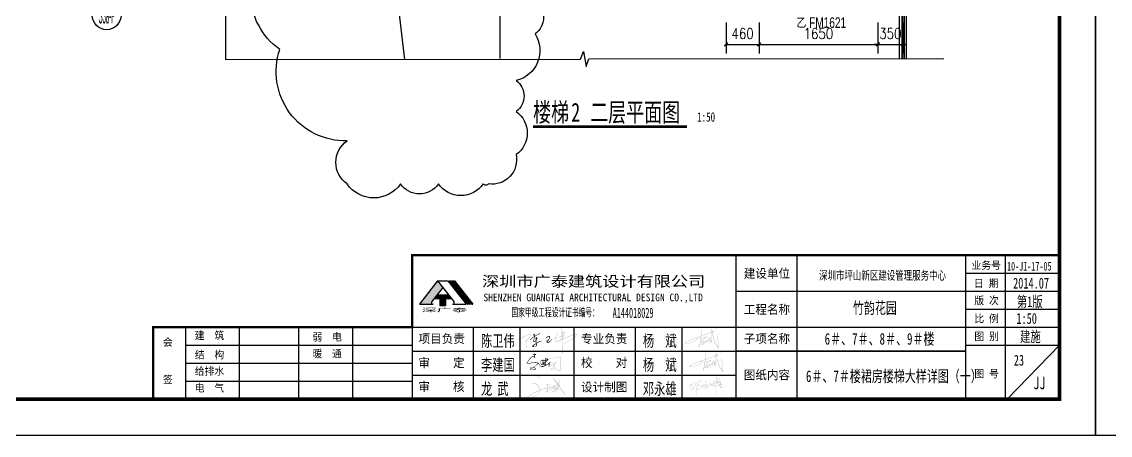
# Model space of a CAD drawing. Extents: x 718358 to 1668613, y -348838 to -159582.
# Drawn here: x 903400 to 918532, y -319314 to -313573 of the extents above; entities that cross this region are included whole.
import ezdxf
from ezdxf.enums import TextEntityAlignment as Align

# ---------------------------------------------------------------- set-up
doc = ezdxf.new("R2010")
doc.units = 0
doc.header["$LTSCALE"] = 1000
doc.linetypes.add('DOTE', pattern=[2.42, 2, -0.2, 0.02, -0.2])
for name, color, linetype in [('变更', 6, 'Continuous'), ('图层1', 1, 'Continuous'), ('建-图例填充', 251, 'Continuous'), ('建-图框', 4, 'Continuous'), ('建-尺寸', 73, 'Continuous'), ('建-符号', 3, 'Continuous'), ('建-符号说明', 7, 'Continuous'), ('建-轴标', 3, 'Continuous'), ('建-轴网', 14, 'DOTE'), ('建-门窗', 4, 'Continuous'), ('建-门窗-编号', 7, 'Continuous')]:
    doc.layers.add(name, color=color, linetype=linetype)
doc.layers.add('建-修订云线', color=202, linetype='Continuous', plot=False)
doc.styles.add('-宋体', font='', dxfattribs={"width": 0.8})
doc.styles.add('_TCH_AXIS', font='gt宽度调整.shx', dxfattribs={"bigfont": 'gt国标汉字.shx'})
doc.styles.add('_TCH_WINDOW', font='gt单线西文.shx', dxfattribs={"height": 3.5, "bigfont": 'gt单线中文.shx'})
doc.styles.add('DIM_FONT', font='SIMPLEX.shx', dxfattribs={"width": 0.8, "bigfont": 'GBCBIG.shx'})
doc.styles.add('HT', font='simhei.ttf', dxfattribs={"width": 1.2})
doc.styles.add('单线字', font='', dxfattribs={"width": 0.7})
doc.styles.add('图框', font='')
doc.styles.add('黑体字', font='simhei.ttf', dxfattribs={"width": 0.7})
doc.styles.get('-宋体').set_extended_font_data('NSimSun')
doc.styles.get('单线字').set_extended_font_data('SimSun')
doc.styles.get('图框').set_extended_font_data('SimSun')
doc.dimstyles.new('DIMN50', dxfattribs={"dimscale": 0.5, "dimtxt": 300, "dimasz": 100, "dimexe": 250, "dimexo": 300, "dimgap": 150, "dimtad": 1, "dimdec": 0, "dimzin": 0, "dimdsep": 46, "dimtxsty": 'DIM_FONT', "dimblk": 'ARCHTICK', "dimcen": 0.09, "dimdle": 1, "dimclrt": 7, "dimazin": 2, "dimtfac": 1, "dimtdec": 0, "dimtix": 1, "dimtmove": 2, "dimatfit": 3, "dimldrblk": 'ARCHTICK', "dimfxl": 1, "dimtolj": 1, "dimtzin": 0, "dimarcsym": 0})

# ---------------------------------------------------------------- blocks, each defined once
blk = doc.blocks.new('_ArchTick')
at = {"color": 0, "linetype": 'ByBlock', "const_width": 0.4}
blk.add_lwpolyline([(-0.5, -0.5), (0.5, 0.5)], dxfattribs=at)
blk = doc.blocks.new('*D3535')
at = {"layer": 'Defpoints', "color": 0, "transparency": 16777216}
for p in [(913191, -313434), (913651, -313434), (913651, -313887)]:
    blk.add_point(p, dxfattribs=at)
at = {"layer": '建-尺寸', "color": 0, "lineweight": -2, "transparency": 16777216}
for p, q in [((913191, -313584), (913191, -314012)), ((913651, -313584), (913651, -314012)), ((913191, -313887), (913652, -313887))]:
    blk.add_line(p, q, dxfattribs=at)
at = {"layer": '建-尺寸', "color": 0, "lineweight": -2, "transparency": 16777216, "xscale": 50, "yscale": 50, "zscale": 50, "rotation": 180}
blk.add_blockref('_ArchTick', (913191, -313887), dxfattribs=at)
at = {"layer": '建-尺寸', "color": 0, "lineweight": -2, "transparency": 16777216, "xscale": 50, "yscale": 50, "zscale": 50}
blk.add_blockref('_ArchTick', (913651, -313887), dxfattribs=at)
at = {"layer": '建-尺寸', "color": 7, "transparency": 16777216, "insert": (913421, -313737), "char_height": 150, "attachment_point": 5, "style": 'DIM_FONT'}
blk.add_mtext('\\A1;460', dxfattribs=at)
blk = doc.blocks.new('*D3536')
at = {"layer": 'Defpoints', "color": 0, "transparency": 16777216}
for p in [(913651, -313434), (915301, -313434), (915301, -313887)]:
    blk.add_point(p, dxfattribs=at)
at = {"layer": '建-尺寸', "color": 0, "lineweight": -2, "transparency": 16777216}
for p, q in [((913651, -313584), (913651, -314012)), ((915301, -313584), (915301, -314012)), ((913651, -313887), (915302, -313887))]:
    blk.add_line(p, q, dxfattribs=at)
at = {"layer": '建-尺寸', "color": 0, "lineweight": -2, "transparency": 16777216, "xscale": 50, "yscale": 50, "zscale": 50, "rotation": 180}
blk.add_blockref('_ArchTick', (913651, -313887), dxfattribs=at)
at = {"layer": '建-尺寸', "color": 0, "lineweight": -2, "transparency": 16777216, "xscale": 50, "yscale": 50, "zscale": 50}
blk.add_blockref('_ArchTick', (915301, -313887), dxfattribs=at)
at = {"layer": '建-尺寸', "color": 7, "transparency": 16777216, "insert": (914476, -313737), "char_height": 150, "attachment_point": 5, "style": 'DIM_FONT'}
blk.add_mtext('\\A1;1650', dxfattribs=at)
blk = doc.blocks.new('*D3537')
at = {"layer": 'Defpoints', "color": 0, "transparency": 16777216}
for p in [(915301, -313434), (915651, -313434), (915651, -313887)]:
    blk.add_point(p, dxfattribs=at)
at = {"layer": '建-尺寸', "color": 0, "lineweight": -2, "transparency": 16777216}
for p, q in [((915301, -313584), (915301, -314012)), ((915651, -313584), (915651, -314012)), ((915301, -313887), (915251, -313887)), ((915301, -313887), (915651, -313887)), ((915651, -313887), (915701, -313887))]:
    blk.add_line(p, q, dxfattribs=at)
at = {"layer": '建-尺寸', "color": 0, "lineweight": -2, "transparency": 16777216, "xscale": 50, "yscale": 50, "zscale": 50}
blk.add_blockref('_ArchTick', (915301, -313887), dxfattribs=at)
at = {"layer": '建-尺寸', "color": 0, "lineweight": -2, "transparency": 16777216, "xscale": 50, "yscale": 50, "zscale": 50, "rotation": 180}
blk.add_blockref('_ArchTick', (915651, -313887), dxfattribs=at)
at = {"layer": '建-尺寸', "color": 7, "transparency": 16777216, "insert": (915476, -313737), "char_height": 150, "attachment_point": 5, "style": 'DIM_FONT'}
blk.add_mtext('\\A1;350', dxfattribs=at)
blk = doc.blocks.new('FDGGDGDG')
h = blk.add_hatch(color=256)
h.paths.add_polyline_path([(790568, -365413), (790587, -365409), (790600, -365399), (790598, -365390), (790592, -365386), (790585, -365386), (790579, -365382), (790572, -365379), (790567, -365379), (790557, -365383), (790549, -365387), (790544, -365388), (790537, -365362), (790533, -365338), (790532, -365330), (790526, -365326), (790518, -365330), (790519, -365362), (790520, -365384), (790517, -365396), (790517, -365399), (790499, -365399), (790487, -365401), (790473, -365402), (790460, -365404), (790447, -365404), (790439, -365406), (790462, -365408), (790473, -365407), (790484, -365407), (790495, -365406), (790513, -365405), (790520, -365405), (790518, -365417), (790508, -365423), (790473, -365435), (790405, -365458), (790322, -365487), (790279, -365500), (790241, -365515), (790241, -365515), (790239, -365515), (790241, -365515), (790241, -365494), (790244, -365445), (790250, -365391), (790251, -365368), (790254, -365362), (790272, -365368), (790287, -365373), (790275, -365366), (790265, -365358), (790260, -365352), (790247, -365349), (790236, -365349), (790232, -365357), (790237, -365371), (790230, -365437), (790224, -365502), (790223, -365520), (790078, -365567), (789974, -365604), (789909, -365630), (789857, -365656), (789805, -365686), (789775, -365707), (789777, -365714), (789790, -365724), (789805, -365727), (789828, -365730), (789868, -365728), (789917, -365722), (789986, -365699), (790042, -365672), (790078, -365651), (790103, -365636), (790136, -365611), (790151, -365599), (790155, -365590), (790156, -365581), (790153, -365577), (790149, -365574), (790135, -365576), (790129, -365577), (790109, -365582), (790104, -365582), (790094, -365584), (790088, -365584), (790083, -365585), (790076, -365586), (790073, -365587), (790080, -365590), (790089, -365591), (790090, -365590), (790097, -365591), (790106, -365591), (790118, -365591), (790122, -365589), (790130, -365589), (790137, -365589), (790131, -365595), (790127, -365599), (790123, -365602), (790110, -365616), (790094, -365626), (790083, -365633), (790068, -365645), (790045, -365656), (790031, -365663), (789997, -365680), (789971, -365693), (789950, -365700), (789930, -365706), (789910, -365711), (789890, -365716), (789872, -365719), (789847, -365720), (789839, -365717), (789827, -365718), (789816, -365718), (789809, -365714), (789809, -365707), (789811, -365698), (789820, -365694), (789830, -365689), (789837, -365684), (789866, -365664), (789888, -365656), (789909, -365645), (789945, -365631), (789991, -365612), (790024, -365599), (790063, -365588), (790100, -365575), (790128, -365566), (790185, -365547), (790220, -365535), (790224, -365532), (790220, -365558), (790218, -365583), (790207, -365583), (790199, -365582), (790193, -365584), (790193, -365593), (790201, -365597), (790207, -365605), (790204, -365649), (790199, -365696), (790192, -365719), (790183, -365758), (790166, -365808), (790163, -365836), (790168, -365841), (790178, -365837), (790189, -365816), (790199, -365787), (790204, -365771), (790209, -365741), (790213, -365710), (790218, -365675), (790220, -365658), (790221, -365631), (790223, -365612), (790225, -365598), (790241, -365594), (790247, -365592), (790259, -365591), (790269, -365589), (790290, -365582), (790310, -365575), (790327, -365569), (790337, -365564), (790347, -365560), (790354, -365556), (790360, -365556), (790353, -365565), (790335, -365580), (790326, -365592), (790315, -365597), (790289, -365617), (790272, -365629), (790257, -365638), (790254, -365640), (790243, -365644), (790235, -365649), (790236, -365662), (790243, -365668), (790258, -365670), (790277, -365670), (790291, -365670), (790300, -365670), (790310, -365670), (790322, -365671), (790333, -365672), (790340, -365672), (790346, -365674), (790349, -365678), (790349, -365684), (790344, -365692), (790335, -365702), (790321, -365717), (790304, -365730), (790296, -365737), (790286, -365744), (790277, -365746), (790288, -365740), (790295, -365732), (790301, -365722), (790302, -365712), (790304, -365703), (790305, -365696), (790303, -365691), (790301, -365688), (790296, -365685), (790289, -365683), (790273, -365683), (790259, -365684), (790250, -365691), (790238, -365700), (790233, -365706), (790225, -365719), (790222, -365730), (790224, -365742), (790228, -365751), (790238, -365758), (790242, -365759), (790250, -365761), (790259, -365762), (790269, -365762), (790276, -365761), (790283, -365759), (790289, -365756), (790296, -365754), (790302, -365748), (790312, -365741), (790319, -365736), (790327, -365730), (790330, -365726), (790337, -365719), (790343, -365715), (790348, -365713), (790351, -365710), (790354, -365711), (790357, -365714), (790369, -365710), (790377, -365705), (790384, -365700), (790391, -365696), (790398, -365689), (790401, -365681), (790402, -365679), (790406, -365674), (790409, -365672), (790410, -365671), (790412, -365671), (790412, -365674), (790412, -365677), (790413, -365679), (790416, -365681), (790421, -365685), (790424, -365689), (790426, -365691), (790429, -365692), (790434, -365692), (790438, -365690), (790439, -365688), (790439, -365684), (790437, -365682), (790435, -365680), (790433, -365679), (790427, -365670), (790423, -365664), (790423, -365657), (790423, -365652), (790431, -365639), (790438, -365631), (790443, -365619), (790444, -365605), (790446, -365597), (790447, -365586), (790444, -365579), (790438, -365575), (790428, -365574), (790418, -365577), (790416, -365580), (790416, -365587), (790416, -365591), (790427, -365589), (790430, -365591), (790431, -365594), (790431, -365599), (790429, -365605), (790425, -365611), (790422, -365617), (790420, -365625), (790417, -365633), (790414, -365638), (790412, -365639), (790407, -365638), (790405, -365636), (790400, -365634), (790393, -365634), (790387, -365635), (790382, -365637), (790378, -365642), (790371, -365648), (790368, -365655), (790365, -365659), (790362, -365662), (790360, -365665), (790358, -365664), (790354, -365661), (790349, -365658), (790344, -365658), (790339, -365658), (790335, -365658), (790330, -365655), (790314, -365656), (790309, -365657), (790301, -365659), (790294, -365661), (790288, -365661), (790280, -365661), (790274, -365660), (790270, -365656), (790268, -365652), (790270, -365650), (790276, -365643), (790282, -365638), (790299, -365625), (790331, -365604), (790340, -365594), (790350, -365585), (790360, -365574), (790368, -365568), (790375, -365562), (790381, -365557), (790386, -365553), (790389, -365549), (790391, -365543), (790391, -365538), (790390, -365535), (790383, -365533), (790375, -365534), (790367, -365539), (790361, -365541), (790353, -365544), (790338, -365550), (790329, -365553), (790321, -365556), (790313, -365560), (790306, -365561), (790298, -365563), (790285, -365568), (790275, -365573), (790268, -365574), (790267, -365575), (790256, -365578), (790246, -365581), (790237, -365581), (790232, -365581), (790234, -365557), (790236, -365545), (790236, -365540), (790236, -365532), (790236, -365529), (790252, -365523), (790264, -365519), (790275, -365514), (790284, -365510), (790293, -365507), (790316, -365501), (790331, -365495), (790378, -365483), (790486, -365442), (790517, -365432), (790516, -365451), (790516, -365468), (790515, -365489), (790515, -365510), (790513, -365539), (790513, -365571), (790511, -365602), (790512, -365636), (790508, -365656), (790506, -365665), (790502, -365688), (790499, -365676), (790502, -365659), (790501, -365633), (790499, -365616), (790494, -365615), (790487, -365617), (790483, -365618), (790493, -365597), (790494, -365579), (790491, -365569), (790484, -365559), (790479, -365557), (790475, -365554), (790470, -365552), (790464, -365551), (790457, -365554), (790453, -365561), (790459, -365569), (790463, -365571), (790474, -365575), (790476, -365580), (790477, -365587), (790468, -365614), (790462, -365628), (790452, -365644), (790444, -365657), (790439, -365662), (790438, -365668), (790440, -365672), (790443, -365673), (790449, -365675), (790454, -365674), (790460, -365670), (790461, -365665), (790462, -365660), (790464, -365656), (790464, -365653), (790467, -365649), (790473, -365645), (790475, -365641), (790479, -365638), (790481, -365636), (790485, -365635), (790486, -365635), (790486, -365640), (790485, -365647), (790482, -365656), (790482, -365664), (790482, -365674), (790482, -365690), (790487, -365702), (790498, -365713), (790503, -365714), (790515, -365714), (790518, -365713), (790519, -365703), (790520, -365692), (790520, -365676), (790521, -365669), (790522, -365659), (790522, -365647), (790526, -365614), (790526, -365585), (790526, -365563), (790527, -365529), (790527, -365510), (790527, -365482), (790527, -365467), (790527, -365451), (790527, -365439), (790527, -365431), (790529, -365428), (790533, -365427), (790533, -365436), (790537, -365459), (790539, -365473), (790544, -365492), (790549, -365507), (790554, -365527), (790561, -365551), (790563, -365571), (790576, -365607), (790581, -365624), (790587, -365641), (790595, -365676), (790603, -365696), (790614, -365721), (790634, -365756), (790658, -365792), (790679, -365830), (790687, -365848), (790695, -365862), (790704, -365870), (790709, -365872), (790719, -365875), (790725, -365873), (790728, -365854), (790728, -365843), (790726, -365829), (790721, -365778), (790713, -365710), (790708, -365662), (790701, -365585), (790696, -365538), (790694, -365486), (790684, -365435), (790681, -365437), (790682, -365484), (790682, -365537), (790692, -365643), (790701, -365723), (790706, -365772), (790707, -365805), (790712, -365838), (790705, -365842), (790695, -365818), (790676, -365781), (790638, -365725), (790609, -365668), (790596, -365612), (790587, -365576), (790570, -365516), (790558, -365474), (790552, -365442), (790552, -365424), (790554, -365418)])
h.paths.add_polyline_path([(790545, -365408), (790546, -365402), (790550, -365399), (790554, -365399), (790560, -365398), (790573, -365398), (790571, -365401), (790568, -365402), (790565, -365403), (790560, -365404), (790552, -365407)], flags=16)
h.paths.add_polyline_path([(790395, -365650), (790396, -365650), (790396, -365650), (790396, -365650), (790396, -365651), (790398, -365652), (790401, -365653), (790401, -365660), (790398, -365665), (790394, -365669), (790385, -365679), (790377, -365686), (790372, -365694), (790365, -365697), (790362, -365697), (790360, -365695), (790359, -365690), (790360, -365686), (790364, -365676), (790366, -365671), (790373, -365665), (790377, -365660), (790380, -365656), (790383, -365652), (790389, -365649), (790393, -365649), (790394, -365649)], flags=16)
h.paths.add_polyline_path([(790292, -365699), (790289, -365700), (790290, -365705), (790289, -365709), (790288, -365713), (790284, -365720), (790281, -365725), (790277, -365731), (790272, -365738), (790262, -365744), (790255, -365749), (790248, -365750), (790243, -365746), (790239, -365743), (790237, -365735), (790237, -365729), (790237, -365722), (790241, -365718), (790245, -365710), (790250, -365705), (790260, -365700), (790265, -365700), (790279, -365696), (790285, -365696)], flags=16)
h.paths.add_polyline_path([(790672, -365296), (790663, -365280), (790654, -365273), (790644, -365270), (790639, -365278), (790636, -365289), (790636, -365294), (790654, -365297), (790658, -365302), (790664, -365317), (790665, -365328), (790666, -365342), (790667, -365351), (790672, -365366), (790674, -365352), (790676, -365325), (790676, -365313)])
blk = doc.blocks.new('GBHGFGFDGDFGDSGD')
h = blk.add_hatch(color=256)
h.paths.add_polyline_path([(790148, -364980), (790148, -364975), (790148, -364972), (790146, -364965), (790137, -364965), (790125, -364965), (790099, -364966), (790092, -364968), (790067, -364969), (790077, -364955), (790121, -364885), (790133, -364862), (790137, -364854), (790138, -364848), (790140, -364837), (790127, -364834), (790109, -364839), (790104, -364843), (790100, -364846), (790092, -364849), (790087, -364853), (790079, -364859), (790073, -364865), (790067, -364869), (790063, -364874), (790054, -364881), (790042, -364891), (790034, -364900), (790028, -364906), (790011, -364921), (790008, -364924), (790004, -364932), (789991, -364948), (789993, -364941), (789994, -364928), (789999, -364913), (790002, -364898), (790002, -364890), (789999, -364885), (789994, -364885), (789986, -364885), (789968, -364891), (789960, -364896), (789949, -364903), (789943, -364908), (789930, -364915), (789920, -364922), (789907, -364931), (789894, -364942), (789891, -364939), (789882, -364932), (789877, -364927), (789861, -364926), (789859, -364933), (789855, -364951), (789851, -364965), (789850, -364983), (789841, -364990), (789847, -364996), (789850, -364993), (789850, -364997), (789851, -365013), (789857, -365028), (789859, -365038), (789861, -365042), (789864, -365048), (789869, -365058), (789869, -365064), (789876, -365077), (789883, -365088), (789887, -365092), (789893, -365092), (789902, -365092), (789904, -365087), (789910, -365083), (789917, -365073), (789923, -365063), (789931, -365052), (789938, -365052), (789940, -365054), (789941, -365059), (789943, -365065), (789948, -365065), (789955, -365058), (789951, -365047), (789957, -365029), (789960, -365013), (789966, -364999), (789970, -364990), (789976, -364979), (789985, -364970), (789995, -364957), (789999, -364951), (790007, -364944), (790015, -364935), (790021, -364922), (790030, -364915), (790036, -364909), (790047, -364897), (790058, -364891), (790063, -364886), (790068, -364880), (790076, -364874), (790083, -364870), (790092, -364861), (790096, -364859), (790102, -364857), (790106, -364854), (790111, -364850), (790116, -364848), (790120, -364846), (790125, -364846), (790127, -364848), (790127, -364851), (790127, -364856), (790123, -364863), (790121, -364871), (790119, -364877), (790112, -364886), (790108, -364894), (790099, -364908), (790091, -364916), (790085, -364925), (790074, -364940), (790068, -364947), (790066, -364953), (790060, -364966), (790057, -364973), (790059, -364977), (790066, -364979), (790070, -364979), (790078, -364980), (790088, -364979), (790100, -364976), (790110, -364975), (790119, -364975), (790131, -364974), (790137, -364979), (790132, -364984), (790129, -364992), (790127, -365000), (790126, -365005), (790121, -365012), (790114, -365019), (790105, -365028), (790097, -365035), (790087, -365043), (790078, -365050), (790068, -365056), (790058, -365060), (790052, -365064), (790039, -365063), (790038, -365053), (790037, -365038), (790039, -365014), (790042, -364998), (790044, -364986), (790045, -364978), (790046, -364966), (790051, -364954), (790053, -364946), (790052, -364937), (790049, -364937), (790043, -364940), (790040, -364944), (790036, -364956), (790034, -364965), (790032, -364971), (790031, -364977), (790027, -364991), (790025, -365001), (790024, -365014), (790024, -365030), (790022, -365046), (790022, -365065), (790022, -365076), (790030, -365078), (790029, -365091), (790028, -365115), (790028, -365135), (790028, -365159), (790027, -365185), (790025, -365229), (790023, -365263), (790024, -365284), (790026, -365314), (790028, -365326), (790032, -365353), (790038, -365372), (790043, -365386), (790054, -365393), (790054, -365388), (790046, -365378), (790041, -365358), (790036, -365339), (790035, -365312), (790031, -365244), (790035, -365188), (790037, -365113), (790040, -365077), (790041, -365077), (790049, -365074), (790060, -365070), (790068, -365067), (790080, -365059), (790086, -365055), (790093, -365048), (790099, -365046), (790111, -365035), (790131, -365015), (790134, -365007), (790138, -365002), (790142, -364993), (790145, -364985)])
h.paths.add_polyline_path([(789983, -364950), (789981, -364956), (789976, -364966), (789969, -364977), (789962, -364986), (789955, -365000), (789944, -365020), (789937, -365031), (789935, -365026), (789927, -365011), (789922, -364997), (789914, -364986), (789911, -364975), (789906, -364964), (789902, -364958), (789900, -364947), (789899, -364946), (789909, -364940), (789915, -364937), (789928, -364930), (789937, -364922), (789949, -364916), (789958, -364909), (789966, -364903), (789971, -364899), (789977, -364895), (789985, -364893), (789991, -364895), (789991, -364902), (789991, -364914), (789991, -364924), (789985, -364934)], flags=16)
h.paths.add_polyline_path([(789930, -365035), (789930, -365039), (789929, -365043), (789927, -365047), (789922, -365053), (789917, -365061), (789912, -365070), (789905, -365077), (789899, -365079), (789892, -365078), (789888, -365077), (789884, -365071), (789880, -365066), (789877, -365060), (789871, -365044), (789868, -365036), (789866, -365029), (789864, -365021), (789861, -365013), (789859, -365002), (789859, -364995), (789859, -364988), (789859, -364984), (789860, -364983), (789871, -364972), (789877, -364962), (789888, -364956), (789890, -364954), (789892, -364957), (789894, -364963), (789897, -364966), (789901, -364974), (789903, -364979), (789906, -364986), (789911, -365000), (789918, -365010), (789925, -365022), (789927, -365027), (789929, -365032)], flags=16)
h.paths.add_polyline_path([(789886, -364949), (789883, -364951), (789857, -364976), (789859, -364964), (789861, -364957), (789862, -364952), (789863, -364945), (789868, -364942), (789872, -364942), (789875, -364942), (789883, -364945)], flags=16)
h.paths.add_polyline_path([(790329, -364960), (790343, -364942), (790360, -364925), (790382, -364901), (790387, -364892), (790386, -364888), (790380, -364887), (790375, -364890), (790364, -364898), (790351, -364907), (790341, -364915), (790327, -364926), (790315, -364934), (790305, -364943), (790289, -364955), (790281, -364960), (790278, -364956), (790273, -364952), (790271, -364948), (790268, -364944), (790267, -364941), (790263, -364937), (790258, -364933), (790255, -364929), (790250, -364925), (790245, -364924), (790241, -364924), (790233, -364924), (790229, -364925), (790223, -364927), (790216, -364929), (790210, -364930), (790202, -364934), (790198, -364940), (790193, -364946), (790187, -364950), (790183, -364961), (790181, -364961), (790177, -364962), (790170, -364964), (790164, -364966), (790159, -364969), (790156, -364973), (790156, -364977), (790156, -364983), (790156, -364987), (790157, -364992), (790161, -364996), (790167, -364998), (790173, -365005), (790176, -365010), (790180, -365014), (790182, -365018), (790185, -365022), (790189, -365025), (790192, -365030), (790193, -365032), (790195, -365034), (790199, -365038), (790204, -365043), (790207, -365046), (790212, -365048), (790215, -365051), (790220, -365053), (790223, -365055), (790228, -365056), (790233, -365058), (790241, -365058), (790249, -365058), (790253, -365056), (790259, -365055), (790265, -365052), (790272, -365048), (790279, -365042), (790282, -365037), (790288, -365029), (790289, -365023), (790290, -365011), (790293, -365011), (790297, -365011), (790303, -365009), (790310, -365007), (790316, -365002), (790326, -364997), (790333, -364996), (790341, -364992), (790349, -364988), (790356, -364985), (790365, -364982), (790369, -364980), (790378, -364977), (790383, -364976), (790389, -364974), (790403, -364970), (790408, -364967), (790413, -364961), (790416, -364955), (790418, -364953), (790414, -364947), (790414, -364944), (790415, -364939), (790419, -364934), (790425, -364933), (790430, -364933), (790432, -364934), (790432, -364937), (790431, -364942), (790431, -364946), (790430, -364950), (790429, -364954), (790429, -364959), (790427, -364964), (790426, -364968), (790429, -364972), (790432, -364974), (790437, -364975), (790441, -364972), (790447, -364966), (790453, -364962), (790465, -364959), (790477, -364957), (790480, -364963), (790477, -364975), (790471, -364987), (790466, -364988), (790460, -365000), (790460, -365006), (790467, -365006), (790476, -365001), (790482, -364991), (790488, -364981), (790493, -364971), (790502, -364959), (790507, -364949), (790512, -364947), (790512, -364955), (790512, -364967), (790512, -364977), (790512, -364988), (790512, -365002), (790512, -365029), (790512, -365042), (790513, -365056), (790515, -365095), (790515, -365110), (790516, -365137), (790516, -365155), (790517, -365168), (790514, -365181), (790514, -365185), (790514, -365190), (790514, -365193), (790513, -365199), (790514, -365204), (790518, -365206), (790522, -365206), (790529, -365205), (790529, -365199), (790527, -365188), (790525, -365178), (790524, -365161), (790523, -365149), (790523, -365140), (790523, -365128), (790523, -365118), (790522, -365100), (790522, -365085), (790520, -365047), (790520, -365034), (790520, -365026), (790520, -365004), (790520, -364990), (790520, -364981), (790520, -364972), (790520, -364961), (790520, -364951), (790520, -364936), (790520, -364934), (790523, -364930), (790531, -364922), (790536, -364915), (790541, -364906), (790548, -364900), (790555, -364894), (790557, -364891), (790562, -364885), (790570, -364880), (790573, -364877), (790577, -364875), (790584, -364871), (790588, -364869), (790594, -364869), (790601, -364869), (790607, -364869), (790615, -364871), (790617, -364875), (790622, -364880), (790619, -364879), (790615, -364879), (790603, -364877), (790598, -364879), (790587, -364883), (790581, -364886), (790575, -364889), (790569, -364896), (790560, -364907), (790554, -364915), (790551, -364922), (790551, -364929), (790550, -364936), (790550, -364944), (790550, -364950), (790553, -364957), (790559, -364964), (790565, -364972), (790572, -364975), (790577, -364977), (790586, -364977), (790595, -364976), (790601, -364974), (790611, -364970), (790617, -364968), (790621, -364961), (790624, -364956), (790631, -364954), (790638, -364950), (790643, -364947), (790651, -364948), (790651, -364953), (790649, -364957), (790647, -364962), (790645, -364967), (790640, -364973), (790636, -364980), (790632, -364984), (790631, -364987), (790627, -364991), (790624, -364993), (790621, -364998), (790617, -365005), (790616, -365009), (790611, -365015), (790610, -365019), (790612, -365021), (790614, -365022), (790619, -365023), (790629, -365025), (790639, -365023), (790646, -365022), (790661, -365022), (790668, -365019), (790682, -365014), (790690, -365011), (790693, -365005), (790703, -364999), (790713, -364989), (790723, -364983), (790727, -364978), (790726, -364973), (790722, -364973), (790719, -364976), (790715, -364979), (790711, -364982), (790704, -364985), (790698, -364989), (790687, -364994), (790677, -365000), (790672, -365003), (790658, -365008), (790651, -365009), (790646, -365010), (790637, -365010), (790632, -365010), (790632, -365007), (790634, -365002), (790636, -364997), (790643, -364990), (790645, -364985), (790650, -364977), (790655, -364969), (790659, -364961), (790663, -364955), (790669, -364945), (790668, -364940), (790666, -364937), (790660, -364936), (790655, -364935), (790649, -364935), (790639, -364941), (790640, -364934), (790640, -364920), (790641, -364904), (790640, -364892), (790639, -364883), (790634, -364871), (790631, -364867), (790627, -364864), (790622, -364861), (790614, -364855), (790600, -364853), (790596, -364854), (790590, -364857), (790582, -364859), (790578, -364860), (790575, -364861), (790570, -364860), (790570, -364858), (790569, -364854), (790568, -364848), (790567, -364842), (790567, -364836), (790564, -364827), (790563, -364819), (790560, -364813), (790557, -364808), (790555, -364804), (790553, -364800), (790551, -364797), (790547, -364793), (790539, -364785), (790534, -364778), (790532, -364765), (790532, -364757), (790535, -364751), (790532, -364744), (790520, -364744), (790517, -364750), (790516, -364759), (790516, -364769), (790516, -364779), (790516, -364786), (790516, -364798), (790516, -364807), (790516, -364817), (790517, -364827), (790516, -364839), (790515, -364851), (790513, -364868), (790504, -364868), (790489, -364869), (790480, -364865), (790476, -364863), (790475, -364859), (790475, -364855), (790464, -364850), (790459, -364854), (790456, -364860), (790455, -364868), (790455, -364876), (790453, -364887), (790449, -364894), (790447, -364906), (790444, -364913), (790439, -364917), (790421, -364923), (790410, -364929), (790396, -364934), (790386, -364938), (790381, -364941), (790382, -364949), (790384, -364954), (790386, -364956), (790389, -364953), (790397, -364952), (790402, -364954), (790393, -364960), (790383, -364965), (790369, -364973), (790354, -364979), (790344, -364982), (790324, -364990), (790301, -364998), (790291, -364995), (790301, -364990), (790310, -364980)])
h.paths.add_polyline_path([(790178, -364976), (790182, -364973), (790186, -364971), (790190, -364969), (790194, -364968), (790198, -364967), (790203, -364967), (790207, -364967), (790211, -364967), (790214, -364968), (790219, -364969), (790219, -364975), (790216, -364985), (790215, -364990), (790209, -365003), (790207, -365007), (790205, -365011), (790201, -365014), (790198, -365019), (790196, -365023), (790193, -365023), (790190, -365020), (790187, -365016), (790186, -365014), (790183, -365008), (790180, -365001), (790177, -364996), (790174, -364992), (790172, -364987), (790173, -364982), (790176, -364979)], flags=16)
h.paths.add_polyline_path([(790205, -364959), (790206, -364957), (790208, -364954), (790211, -364950), (790212, -364945), (790215, -364944), (790218, -364939), (790223, -364937), (790227, -364937), (790231, -364937), (790235, -364936), (790239, -364937), (790241, -364937), (790245, -364939), (790248, -364940), (790251, -364943), (790256, -364947), (790259, -364949), (790263, -364956), (790267, -364960), (790268, -364965), (790270, -364970), (790270, -364972), (790262, -364978), (790246, -364988), (790242, -364993), (790235, -364999), (790226, -365004), (790219, -365011), (790216, -365011), (790218, -365006), (790223, -364995), (790226, -364987), (790228, -364980), (790229, -364975), (790230, -364971), (790229, -364964), (790225, -364961), (790218, -364958), (790212, -364958), (790210, -364958)], flags=16)
h.paths.add_polyline_path([(790220, -365017), (790227, -365013), (790232, -365009), (790242, -365002), (790247, -364998), (790255, -364991), (790267, -364984), (790275, -364978), (790279, -364979), (790279, -364982), (790280, -364986), (790279, -364991), (790279, -364995), (790279, -365000), (790277, -365001), (790271, -365010), (790275, -365011), (790278, -365011), (790278, -365015), (790279, -365019), (790279, -365024), (790276, -365029), (790274, -365034), (790270, -365041), (790266, -365043), (790261, -365046), (790255, -365049), (790247, -365050), (790241, -365050), (790232, -365049), (790226, -365048), (790217, -365044), (790210, -365041), (790205, -365035), (790203, -365030), (790209, -365025)], flags=16)
h.paths.add_polyline_path([(790285, -364969), (790289, -364966), (790297, -364959), (790305, -364953), (790313, -364946), (790323, -364938), (790330, -364931), (790341, -364922), (790350, -364919), (790354, -364916), (790358, -364913), (790360, -364911), (790361, -364914), (790358, -364918), (790356, -364922), (790351, -364928), (790334, -364945), (790320, -364959), (790311, -364970), (790299, -364981), (790293, -364986), (790290, -364988), (790290, -364986), (790288, -364983), (790288, -364975)], flags=16)
h.paths.add_polyline_path([(790438, -364959), (790437, -364950), (790438, -364946), (790440, -364941), (790443, -364936), (790445, -364932), (790449, -364925), (790451, -364923), (790454, -364922), (790459, -364921), (790469, -364916), (790473, -364915), (790479, -364912), (790483, -364910), (790488, -364909), (790494, -364907), (790500, -364904), (790504, -364902), (790510, -364900), (790512, -364902), (790512, -364906), (790512, -364910), (790512, -364915), (790511, -364918), (790513, -364924), (790513, -364928), (790513, -364932), (790509, -364938), (790498, -364947), (790493, -364949), (790489, -364953), (790488, -364951), (790488, -364948), (790482, -364946), (790481, -364946), (790478, -364946), (790474, -364946), (790468, -364946), (790465, -364947), (790459, -364950), (790452, -364955), (790448, -364958)], flags=16)
h.paths.add_polyline_path([(790459, -364906), (790459, -364899), (790460, -364890), (790464, -364883), (790469, -364876), (790473, -364871), (790477, -364872), (790479, -364873), (790484, -364875), (790488, -364875), (790495, -364875), (790501, -364875), (790510, -364876), (790515, -364876), (790515, -364882), (790511, -364885), (790500, -364891), (790491, -364896), (790482, -364899), (790472, -364905), (790461, -364908)], flags=16)
h.paths.add_polyline_path([(790520, -364918), (790521, -364908), (790521, -364893), (790526, -364889), (790537, -364885), (790541, -364884), (790547, -364884), (790549, -364884), (790546, -364889), (790541, -364892), (790537, -364898), (790533, -364904), (790529, -364909), (790526, -364911), (790523, -364916)], flags=16)
h.paths.add_polyline_path([(790522, -364867), (790522, -364865), (790522, -364859), (790522, -364853), (790522, -364846), (790523, -364839), (790523, -364830), (790523, -364823), (790524, -364811), (790525, -364797), (790526, -364786), (790529, -364791), (790535, -364803), (790537, -364804), (790544, -364813), (790553, -364827), (790558, -364840), (790560, -364856), (790554, -364859), (790545, -364862), (790525, -364866)], flags=16)
h.paths.add_polyline_path([(790561, -364940), (790560, -364933), (790562, -364921), (790567, -364915), (790572, -364912), (790577, -364906), (790587, -364898), (790592, -364895), (790601, -364893), (790608, -364891), (790615, -364893), (790618, -364894), (790624, -364896), (790628, -364903), (790628, -364908), (790627, -364911), (790626, -364915), (790624, -364920), (790618, -364923), (790615, -364927), (790609, -364933), (790604, -364936), (790599, -364939), (790596, -364942), (790595, -364950), (790595, -364952), (790596, -364955), (790601, -364956), (790609, -364956), (790610, -364957), (790609, -364958), (790607, -364959), (790599, -364962), (790593, -364963), (790589, -364963), (790581, -364962), (790574, -364960), (790570, -364957), (790565, -364956), (790562, -364948)], flags=16)
h.paths.add_polyline_path([(790613, -364944), (790615, -364940), (790620, -364936), (790625, -364934), (790629, -364931), (790629, -364937), (790625, -364944), (790621, -364945), (790616, -364945)], flags=16)
h.paths.add_polyline_path([(790275, -364861), (790269, -364857), (790261, -364854), (790255, -364851), (790252, -364851), (790249, -364851), (790246, -364853), (790244, -364854), (790242, -364857), (790242, -364860), (790242, -364865), (790244, -364867), (790248, -364867), (790250, -364867), (790259, -364867), (790263, -364868), (790265, -364874), (790267, -364879), (790266, -364886), (790265, -364891), (790272, -364889), (790277, -364881), (790278, -364874), (790278, -364866)], flags=17)
h.paths.add_polyline_path([(790595, -364763), (790592, -364761), (790588, -364763), (790584, -364766), (790581, -364769), (790580, -364775), (790582, -364778), (790588, -364779), (790592, -364781), (790597, -364783), (790600, -364786), (790604, -364788), (790607, -364794), (790607, -364797), (790608, -364802), (790608, -364805), (790607, -364811), (790607, -364814), (790607, -364820), (790604, -364825), (790604, -364834), (790606, -364841), (790609, -364841), (790609, -364837), (790609, -364833), (790611, -364827), (790614, -364822), (790617, -364816), (790619, -364810), (790620, -364804), (790620, -364798), (790620, -364792), (790619, -364787), (790615, -364782), (790610, -364776)], flags=17)
blk = doc.blocks.new('54345')
at = {"linetype": 'Continuous'}
blk.add_hatch(color=1, dxfattribs=at).paths.add_polyline_path([(1029066, 12709), (1029116, 12719), (1029151, 12689), (1029161, 12699), (1029151, 12769), (1029181, 12769), (1029191, 12779), (1029146, 12809), (1029136, 12814), (1029131, 12784), (1029091, 12779), (1029096, 12769), (1029131, 12769), (1029136, 12724), (1029121, 12734), (1029091, 12734), (1029051, 12714), (1028991, 12649), (1028921, 12539), (1028926, 12519), (1028986, 12619)])
h = blk.add_hatch(color=1, dxfattribs=at)
h.paths.add_polyline_path([(1029866, 12644), (1029876, 12689), (1029886, 12699), (1029881, 12724), (1029876, 12729), (1029736, 12694), (1029596, 12684), (1029561, 12674), (1029536, 12654), (1029541, 12644), (1029571, 12664), (1029611, 12674), (1029756, 12684), (1029871, 12714), (1029851, 12649), (1029851, 12499), (1029866, 12414), (1029866, 12359), (1029841, 12349), (1029786, 12354), (1029741, 12389), (1029706, 12454), (1029731, 12534), (1029731, 12574), (1029711, 12584), (1029671, 12524), (1029601, 12579), (1029581, 12579), (1029566, 12564), (1029561, 12514), (1029571, 12494), (1029601, 12469), (1029621, 12469), (1029666, 12499), (1029686, 12469), (1029616, 12399), (1029596, 12389), (1029591, 12369), (1029606, 12359), (1029676, 12359), (1029726, 12389), (1029716, 12399), (1029701, 12399), (1029646, 12374), (1029606, 12379), (1029631, 12394), (1029661, 12429), (1029696, 12449), (1029721, 12394), (1029726, 12389), (1029766, 12349), (1029821, 12329), (1029866, 12334), (1029886, 12364), (1029886, 12399), (1029871, 12464)])
h.paths.add_polyline_path([(1029716, 12559), (1029706, 12504), (1029691, 12484), (1029681, 12514), (1029711, 12559)], flags=16)
h.paths.add_polyline_path([(1029656, 12519), (1029656, 12504), (1029621, 12484), (1029591, 12494), (1029576, 12534), (1029591, 12564), (1029631, 12544)], flags=16)
h = blk.add_hatch(color=1, dxfattribs=at)
h.paths.add_polyline_path([(1029236, 12554), (1029181, 12569), (1029176, 12574), (1029061, 12559), (1028936, 12524), (1028961, 12519), (1029101, 12554), (1029171, 12559), (1029236, 12534), (1029181, 12484), (1029191, 12479), (1029241, 12519), (1029281, 12524)])
h.paths.add_polyline_path([(1029191, 12479), (1029181, 12484), (1029121, 12444), (1029116, 12424), (1029086, 12414), (1029021, 12419), (1029011, 12409), (1029016, 12379), (1029036, 12354), (1029126, 12349), (1029166, 12364), (1029176, 12394), (1029136, 12434), (1029136, 12444)])
h.paths.add_polyline_path([(1029131, 12414), (1029156, 12394), (1029156, 12379), (1029096, 12359), (1029046, 12364), (1029026, 12389), (1029026, 12404), (1029071, 12394), (1029121, 12414)], flags=16)
h = blk.add_hatch(color=1, dxfattribs=at)
h.paths.add_polyline_path([(1029476, 12589), (1029511, 12619), (1029526, 12639), (1029526, 12654), (1029511, 12664), (1029476, 12669), (1029461, 12684), (1029451, 12689), (1029441, 12679), (1029446, 12669), (1029436, 12664), (1029446, 12659), (1029446, 12629), (1029381, 12629), (1029386, 12634), (1029366, 12644), (1029361, 12624), (1029321, 12614), (1029301, 12594), (1029301, 12569), (1029316, 12569), (1029316, 12594), (1029331, 12604), (1029336, 12599), (1029366, 12609), (1029371, 12564), (1029341, 12554), (1029371, 12549), (1029371, 12499), (1029326, 12529), (1029301, 12529), (1029281, 12509), (1029281, 12474), (1029321, 12439), (1029371, 12434), (1029411, 12454), (1029326, 12454), (1029306, 12464), (1029296, 12479), (1029296, 12504), (1029306, 12514), (1029326, 12514), (1029351, 12489), (1029376, 12484), (1029391, 12504), (1029386, 12554), (1029406, 12554), (1029441, 12569), (1029441, 12524), (1029416, 12529), (1029421, 12549), (1029401, 12554), (1029391, 12544), (1029391, 12514), (1029436, 12464), (1029526, 12509), (1029541, 12524), (1029541, 12499), (1029531, 12509), (1029531, 12454), (1029541, 12439), (1029551, 12444), (1029561, 12519), (1029561, 12564), (1029551, 12574), (1029536, 12539), (1029516, 12519), (1029476, 12499), (1029456, 12529), (1029461, 12584)])
h.paths.add_polyline_path([(1029441, 12584), (1029391, 12564), (1029381, 12584), (1029386, 12614), (1029441, 12614)], flags=16)
h.paths.add_polyline_path([(1029461, 12599), (1029461, 12614), (1029476, 12619), (1029486, 12619)], flags=16)
h.paths.add_polyline_path([(1029461, 12629), (1029466, 12654), (1029471, 12654), (1029481, 12634)], flags=16)
h.paths.add_polyline_path([(1029491, 12649), (1029506, 12649), (1029506, 12634)], flags=16)
h.paths.add_polyline_path([(1029441, 12504), (1029441, 12489), (1029421, 12494), (1029416, 12509)], flags=16)
h.paths.add_polyline_path([(1029456, 12499), (1029466, 12499), (1029456, 12489)], flags=16)
h = blk.add_hatch(color=1, dxfattribs=at)
h.paths.add_polyline_path([(1029321, 12566), (1029316, 12569), (1029301, 12569), (1029311, 12564)], flags=17)
h.paths.add_polyline_path([(1029436, 12464), (1029430, 12471), (1029326, 12454), (1029306, 12464), (1029296, 12479), (1029296, 12504), (1029306, 12514), (1029326, 12514), (1029351, 12489), (1029376, 12484), (1029391, 12504), (1029386, 12554), (1029406, 12554), (1029441, 12569), (1029441, 12524), (1029416, 12529), (1029421, 12549), (1029401, 12554), (1029391, 12544), (1029391, 12514), (1029436, 12464), (1029526, 12509), (1029541, 12524), (1029541, 12499), (1029531, 12509), (1029531, 12454), (1029541, 12439), (1029551, 12444), (1029561, 12519), (1029561, 12564), (1029551, 12574), (1029536, 12539), (1029516, 12519), (1029476, 12499), (1029456, 12529), (1029461, 12584), (1029476, 12589), (1029511, 12619), (1029526, 12639), (1029526, 12654), (1029511, 12664), (1029476, 12669), (1029461, 12684), (1029451, 12689), (1029441, 12679), (1029446, 12669), (1029436, 12664), (1029446, 12659), (1029446, 12629), (1029381, 12629), (1029386, 12634), (1029366, 12644), (1029361, 12624), (1029321, 12614), (1029301, 12594), (1029301, 12569), (1029316, 12569), (1029316, 12594), (1029331, 12604), (1029336, 12599), (1029366, 12609), (1029371, 12564), (1029341, 12554), (1029371, 12549), (1029371, 12499), (1029326, 12529), (1029301, 12529), (1029281, 12509), (1029281, 12474), (1029321, 12439), (1029371, 12434)])
h.paths.add_polyline_path([(1029421, 12494), (1029416, 12509), (1029441, 12504), (1029441, 12489)], flags=16)
h.paths.add_polyline_path([(1029456, 12489), (1029456, 12499), (1029466, 12499)], flags=16)
h.paths.add_polyline_path([(1029391, 12564), (1029381, 12584), (1029386, 12614), (1029441, 12614), (1029441, 12584)], flags=16)
h.paths.add_polyline_path([(1029461, 12599), (1029461, 12614), (1029476, 12619), (1029486, 12619)], flags=16)
h.paths.add_polyline_path([(1029461, 12629), (1029466, 12654), (1029471, 12654), (1029481, 12634)], flags=16)
h.paths.add_polyline_path([(1029506, 12634), (1029491, 12649), (1029506, 12649)], flags=16)
h = blk.add_hatch(color=1, dxfattribs=at)
h.paths.add_polyline_path([(1029208, 11957), (1029173, 11977), (1029123, 11992), (1029098, 11992), (1029088, 11982), (1029103, 11967), (1029133, 11972), (1029208, 11937), (1029238, 11907), (1029263, 11862), (1029273, 11792), (1029228, 11777), (1029118, 11722), (1029003, 11652), (1028933, 11597), (1028923, 11582), (1028933, 11562), (1029033, 11587), (1029033, 11597), (1028943, 11577), (1028988, 11622), (1029103, 11697), (1029273, 11777), (1029263, 11727), (1029228, 11677), (1029238, 11672), (1029273, 11717), (1029288, 11782), (1029383, 11817), (1029498, 11842), (1029488, 11792), (1029458, 11732), (1029443, 11717), (1029453, 11707), (1029528, 11777), (1029638, 11862), (1029708, 11872), (1029718, 11887), (1029703, 11902), (1029763, 11947), (1029783, 11942), (1029783, 11897), (1029738, 11872), (1029608, 11822), (1029618, 11807), (1029658, 11822), (1029748, 11827), (1029693, 11782), (1029618, 11747), (1029613, 11737), (1029633, 11732), (1029728, 11772), (1029808, 11817), (1029818, 11832), (1029793, 11852), (1029783, 11847), (1029798, 11887), (1029818, 11892), (1029918, 11742), (1029998, 11647), (1030008, 11662), (1029853, 11872), (1029853, 11897), (1029843, 11907), (1029828, 11972), (1029828, 12052), (1029838, 12087), (1029828, 12102), (1029813, 12027), (1029818, 11952), (1029798, 11972), (1029783, 12012), (1029718, 12082), (1029663, 12117), (1029658, 12122), (1029648, 12122), (1029643, 12112), (1029663, 12097), (1029748, 11992), (1029763, 11962), (1029688, 11917), (1029633, 11922), (1029633, 11912), (1029668, 11902), (1029633, 11877), (1029523, 11862), (1029523, 11917), (1029513, 11952), (1029463, 11972), (1029448, 11962), (1029498, 11937), (1029503, 11862), (1029343, 11822), (1029288, 11797), (1029278, 11867), (1029258, 11907)])
h.paths.add_polyline_path([(1029518, 11847), (1029608, 11862), (1029613, 11862), (1029488, 11762), (1029503, 11787)], flags=17)
h.paths.add_polyline_path([(1029668, 11882), (1029678, 11892), (1029693, 11892), (1029698, 11887)], flags=16)
h.paths.add_polyline_path([(1029693, 11842), (1029763, 11872), (1029773, 11872), (1029758, 11847)], flags=16)
h.paths.add_polyline_path([(1029698, 12077), (1029753, 12027), (1029783, 11972), (1029713, 12062)], flags=16)
h.paths.add_polyline_path([(1029738, 11797), (1029768, 11827), (1029788, 11827)], flags=16)
h.paths.add_polyline_path([(1029798, 11912), (1029808, 11907), (1029798, 11902)], flags=16)
h.paths.add_polyline_path([(1029803, 11952), (1029808, 11937), (1029803, 11942)], flags=17)
h = blk.add_hatch(color=1, dxfattribs=at)
h.paths.add_polyline_path([(1029573, 11942), (1029547, 11946), (1029538, 11947), (1029518, 11942), (1029593, 11922), (1029613, 11927)])
h.paths.add_polyline_path([(1029178, 12217), (1029183, 12222), (1029173, 12227), (1029163, 12232), (1029158, 12222), (1029183, 12192), (1029188, 12197), (1029298, 12132), (1029308, 12112), (1029313, 12132), (1029288, 12157)])
h.paths.add_polyline_path([(1029110, 11608), (1029083, 11612), (1029049, 11601), (1029033, 11597), (1029033, 11587), (1029074, 11597)])
h.paths.add_polyline_path([(1029118, 11622), (1029083, 11612), (1029110, 11608), (1029138, 11617)])
h.paths.add_polyline_path([(1029181, 11635), (1029193, 11642), (1029183, 11647), (1029118, 11622), (1029138, 11617)])
h.paths.add_polyline_path([(1029218, 11657), (1029208, 11662), (1029183, 11647), (1029193, 11642), (1029208, 11652)])
h.paths.add_polyline_path([(1029238, 11672), (1029228, 11677), (1029208, 11662), (1029218, 11657)])
at = {"layer": '图层1', "linetype": 'Continuous'}
h = blk.add_hatch(color=1, dxfattribs=at)
h.paths.add_polyline_path([(1028980, 13332), (1029035, 13342), (1029005, 13277), (1028920, 13182), (1028915, 13202), (1028905, 13212), (1028895, 13207), (1028905, 13192), (1028905, 13162), (1028885, 13142), (1028905, 13142), (1028900, 13007), (1028915, 12977), (1028925, 12977), (1028940, 13007), (1028935, 13012), (1028920, 12997), (1028915, 13092), (1028925, 13167), (1029025, 13282), (1029050, 13332), (1029045, 13352), (1029030, 13362), (1028965, 13342), (1028895, 13307), (1028870, 13297), (1028775, 13252), (1028730, 13222), (1028715, 13227), (1028695, 13212), (1028695, 13192), (1028710, 13187), (1028755, 13222)])
h.paths.add_polyline_path([(1028720, 13212), (1028705, 13202), (1028710, 13212)], flags=17)
h = blk.add_hatch(color=1, dxfattribs=at)
h.paths.add_polyline_path([(1029205, 13257), (1029185, 13262), (1029175, 13247), (1029175, 13172), (1029150, 13147), (1029125, 13142), (1029125, 13177), (1029155, 13282), (1029225, 13327), (1029234, 13330), (1029245, 13337), (1029265, 13347), (1029270, 13337), (1029295, 13362), (1029290, 13367), (1029270, 13367), (1029165, 13307), (1029155, 13307), (1029155, 13342), (1029140, 13357), (1029125, 13357), (1029105, 13337), (1029105, 13322), (1029130, 13302), (1029125, 13332), (1029135, 13342), (1029140, 13307), (1029130, 13302), (1029140, 13292), (1029080, 13257), (1029030, 13207), (1029010, 13197), (1029020, 13182), (1029030, 13182), (1029075, 13232), (1029135, 13272), (1029105, 13152), (1029120, 13127), (1029145, 13127), (1029175, 13152), (1029180, 13092), (1029095, 13037), (1029070, 13012), (1029075, 12997), (1029135, 12992), (1029140, 12997), (1029125, 13007), (1029100, 13007), (1029185, 13077), (1029190, 13032), (1029160, 13007), (1029170, 13002), (1029210, 13022), (1029212, 13027), (1029215, 13042), (1029200, 13082), (1029220, 13102), (1029300, 13142), (1029345, 13152), (1029340, 13162), (1029280, 13152), (1029195, 13107), (1029190, 13157), (1029215, 13207), (1029220, 13237)])
h.paths.add_polyline_path([(1029200, 13237), (1029205, 13212), (1029195, 13197), (1029200, 13232)], flags=16)
h.paths.add_polyline_path([(1029160, 13007), (1029158, 13001), (1029170, 13002)], flags=17)
h.paths.add_polyline_path([(1029160, 13007), (1029145, 13002), (1029158, 13001)], flags=17)
h = blk.add_hatch(color=1, dxfattribs=at)
h.paths.add_polyline_path([(1029995, 13392), (1029985, 13412), (1029960, 13412), (1029920, 13397), (1029905, 13502), (1029885, 13552), (1029880, 13557), (1029870, 13557), (1029865, 13542), (1029880, 13522), (1029900, 13437), (1029900, 13392), (1029885, 13387), (1029875, 13372), (1029885, 13362), (1029900, 13372), (1029905, 13317), (1029815, 13252), (1029830, 13242), (1029905, 13282), (1029905, 13242), (1029830, 13172), (1029765, 13137), (1029760, 13122), (1029785, 13122), (1029910, 13192), (1029913, 13158), (1029913, 13117), (1029915, 12837), (1029894, 12835), (1029901, 12811), (1029916, 12792), (1029930, 12793), (1029935, 12872), (1029933, 12913), (1029925, 13197), (1030010, 13242), (1030235, 13327), (1030315, 13342), (1030290, 13307), (1030230, 13252), (1030100, 13162), (1029950, 13087), (1029970, 13082), (1030120, 13157), (1030260, 13257), (1030335, 13342), (1030320, 13357), (1030290, 13357), (1030156, 13315), (1030143, 13308), (1030040, 13272), (1029925, 13217), (1029925, 13242), (1029975, 13302), (1029965, 13317), (1029925, 13312), (1029965, 13352)])
h.paths.add_polyline_path([(1029920, 13382), (1029960, 13397), (1029980, 13397), (1029920, 13332)], flags=16)
h.paths.add_polyline_path([(1029950, 13302), (1029955, 13302), (1029925, 13262), (1029925, 13292)], flags=16)
h.paths.add_polyline_path([(1029905, 13222), (1029905, 13207), (1029870, 13192), (1029900, 13217)], flags=16)
h.paths.add_polyline_path([(1029790, 13352), (1029785, 13372), (1029780, 13377), (1029745, 13347), (1029750, 13337), (1029775, 13357), (1029740, 13292), (1029680, 13212), (1029695, 13207), (1029730, 13237), (1029745, 13222), (1029745, 13182), (1029715, 13112), (1029730, 13107), (1029760, 13167), (1029760, 13232), (1029740, 13252), (1029725, 13252), (1029755, 13287)])
h = blk.add_hatch(color=1, dxfattribs=at)
h.paths.add_polyline_path([(1029555, 13297), (1029545, 13297), (1029540, 13302), (1029500, 13282), (1029450, 13242), (1029460, 13232), (1029535, 13282), (1029555, 13277), (1029550, 13232), (1029500, 13152), (1029500, 13182), (1029499, 13184), (1029497, 13189), (1029495, 13191), (1029490, 13192), (1029486, 13191), (1029484, 13189), (1029482, 13188), (1029481, 13186), (1029479, 13184), (1029477, 13170), (1029483, 13126), (1029503, 13099), (1029505, 13098), (1029508, 13098), (1029512, 13098), (1029545, 13107), (1029620, 13187), (1029615, 13197), (1029530, 13117), (1029510, 13117), (1029503, 13131), (1029503, 13134), (1029504, 13140), (1029508, 13143), (1029525, 13157), (1029570, 13237), (1029570, 13282)])
h.paths.add_polyline_path([(1029630, 13202), (1029625, 13212), (1029615, 13197), (1029620, 13187)])
h.paths.add_polyline_path([(1029635, 13212), (1029625, 13212), (1029630, 13202)])
for p in [(243543, 378818), (243661, 378167)]:
    blk.add_blockref('FDGGDGDG', p)
at = {"xscale": 1.100000000005821, "yscale": 1.099999999999909, "zscale": 1.1}
blk.add_blockref('GBHGFGFDGDFGDSGD', (164620, 413381), dxfattribs=at)
blk = doc.blocks.new('0478')
at = {"layer": '建-图框'}
blk.add_line((752408, -199481), (752408, -200481), dxfattribs=at)
at = {"layer": '建-图例填充', "xscale": 0.5, "yscale": 0.5, "zscale": 0.5}
blk.add_blockref('54345', (238039, -206251), dxfattribs=at)
at = {"layer": '建-图框', "color": 40, "style": '单线字', "width": 0.7}
for s, height, p in [('深圳市坪山新区建设管理服务中心', 120, (756566, -198822)), ('2014.07', 150, (759263, -198944)), ('竹韵花园', 160, (757036, -199293)), ('JJ', 175, (759546, -200343))]:
    blk.add_text(s, height=height, dxfattribs=at).set_placement(p)

msp = doc.modelspace()

# ---------------------------------------------------------------- hatches: boundary and pattern name
at = {"layer": '建-图框'}
msp.add_hatch(color=256, dxfattribs=at).paths.add_polyline_path([(909253.1, -317261.2), (909182, -317169.8), (908927.8, -317496.4), (909117.6, -317496.4, -0.6242528), (909099.2, -317458.9)])
h = msp.add_hatch(dxfattribs=at)
h.set_pattern_fill('STEEL', color=256, scale=155.457063, style=0)
h.set_pattern_definition([(45, (1014471.042, -371948.987), (-13.740593, 13.740593), []), (45, (1014471.042, -371939.27), (-13.740593, 13.740593), [])])
h.paths.add_polyline_path([(909214.4, -317511.9), (909291.8, -317511.9), (909291.8, -317422.5), (909378.6, -317422.5), (909338.5, -317370.9), (909167.7, -317370.9), (909127.6, -317422.5), (909214.4, -317422.5)])

# ---------------------------------------------------------------- linework, layer by layer
at = {"layer": '建-修订云线'}
msp.add_lwpolyline([(910535.8, -313286.7, -0.5205671), (910535.8, -313741.8, -0.5205671), (910272.1, -314388.5, -0.5205671), (910272.1, -314819.6, -0.5205671), (910272.1, -315418.4, -0.5205671), (909888.5, -315825.5, -0.5205671), (909816.5, -315825.5, -0.5205671), (909193.2, -315825.5, -0.5205671), (908665.8, -315825.5, -0.5205671), (907922.5, -315825.5, -0.5205671), (907922.5, -315226.7, -0.5205671), (906987.5, -313957.3, -0.5205671), (906987.5, -312400.5, -0.5205671)], format="xyb", dxfattribs=at)
at = {"layer": '建-图框'}
for p, q in [((917826.8, -316814.4), (908826.8, -316814.4)), ((908826.8, -316814.4), (908826.8, -318814.4)), ((913326.8, -316814.4), (913326.8, -318814.4)), ((914176.8, -316814.4), (914176.8, -318814.4)), ((916526.8, -318814.4), (916526.8, -316814.4)), ((917076.8, -318814.4), (917076.8, -316814.4)), ((917076.8, -318814.4), (917076.8, -316814.4)), ((916526.8, -317064.4), (917826.8, -317064.4)), ((909182, -317169.8), (908927.8, -317496.4)), ((909253.1, -317261.2), (909099.2, -317458.9)), ((909182, -317169.8), (909407, -317458.9)), ((909182, -317169.8), (909324.2, -317169.8)), ((909324.2, -317169.8), (909578.4, -317496.4)), ((909342.3, -317169.8), (909355.2, -317169.8)), ((909342.3, -317169.8), (909596.5, -317496.4)), ((909355.2, -317169.8), (909609.4, -317496.4)), ((909373.3, -317169.8), (909386.2, -317169.8)), ((909373.3, -317169.8), (909627.4, -317496.4)), ((909386.2, -317169.8), (909640.3, -317496.4)), ((909404.2, -317169.8), (909417.1, -317169.8)), ((909404.2, -317169.8), (909658.4, -317496.4)), ((909417.1, -317169.8), (909671.3, -317496.4)), ((913326.8, -317314.4), (917826.8, -317314.4)), ((909214.4, -317422.5), (909127.6, -317422.5)), ((909338.5, -317370.9), (909167.7, -317370.9)), ((909214.4, -317422.5), (909214.4, -317511.9)), ((909291.8, -317422.5), (909291.8, -317511.9)), ((909378.6, -317422.5), (909291.8, -317422.5)), ((908927.8, -317496.4), (909117.6, -317496.4)), ((909214.4, -317511.9), (909291.8, -317511.9)), ((909388.7, -317496.4), (909578.4, -317496.4)), ((909596.5, -317496.4), (909609.4, -317496.4)), ((909627.4, -317496.4), (909640.3, -317496.4)), ((909658.4, -317496.4), (909671.3, -317496.4)), ((916526.8, -317564.4), (917826.8, -317564.4)), ((905226.8, -317814.4), (905226.8, -318814.4)), ((905226.8, -317814.4), (917826.8, -317814.4)), ((905676.8, -317814.4), (905676.8, -318814.4)), ((906426.8, -318814.4), (906426.8, -317814.4)), ((907251.8, -318814.4), (907251.8, -317814.4)), ((908001.8, -318814.4), (908001.8, -317814.4)), ((908826.8, -317814.4), (917826.8, -317814.4)), ((909676.8, -317814.3), (909676.8, -318814.4)), ((910326.8, -317814.3), (910326.8, -318814.4)), ((911076.8, -317814.3), (911076.8, -318814.4)), ((911926.8, -317814.3), (911926.8, -318814.4)), ((912576.8, -317814.3), (912576.8, -318814.4)), ((905676.8, -318064.4), (908826.8, -318064.4)), ((916526.8, -318064.4), (917826.8, -318064.4)), ((917098.1, -318814.4), (917826.8, -318064.4)), ((908826.8, -318147.7), (916526.8, -318147.7)), ((916526.8, -318147.7), (913326.8, -318147.7)), ((905676.8, -318314.4), (908826.8, -318314.4)), ((908826.8, -318481.1), (913326.8, -318481.1)), ((905676.8, -318564.4), (908826.8, -318564.4)), ((905226.8, -318814.4), (917826.8, -318814.4))]:
    msp.add_line(p, q, dxfattribs=at)
for points in [[(876276.8, -319314.4), (918326.8, -319314.4), (918326.8, -289614.4), (876276.8, -289614.4)], [(918326.8, -319314.4), (970876.8, -319314.4), (970876.8, -289614.4), (918326.8, -289614.4)]]:
    msp.add_lwpolyline(points, close=True, dxfattribs=at)
for points, const_width in [([(877526.8, -318814.4), (917826.8, -318814.4), (917826.8, -290114.4), (877526.8, -290114.4)], 50), ([(905226.8, -317814.4), (905226.8, -318814.4), (917826.8, -318814.4), (917826.8, -316814.4), (908826.8, -316814.4), (908826.8, -317814.4)], 30)]:
    msp.add_lwpolyline(points, close=True, dxfattribs=dict(at, const_width=const_width))
for centre, start, end in [((909117.6, -317473.2), 142.10165, 270), ((909388.7, -317473.2), 270, 37.89835)]:
    msp.add_arc(centre, 23.2, start, end, dxfattribs=at)
at = {"layer": '建-符号'}
for points in [[(906233.7, -306778.3), (906233.7, -310380.3), (906338.7, -310418.5), (906128.7, -310455.5), (906233.7, -310492.8), (906233.7, -314094.8)], [(906233.7, -314094.8), (911169.8, -314089.9), (911207.9, -313984.8), (911245.1, -314194.8), (911282.3, -314089.7), (916218.4, -314084.8)]]:
    msp.add_lwpolyline(points, dxfattribs=at)
at = {"layer": '建-符号', "const_width": 35}
msp.add_lwpolyline([(910509.7, -315030.1), (912650.3, -315030.1)], dxfattribs=at)
at = {"layer": '建-轴标'}
msp.add_circle((904580.5, -313482.7), 200, dxfattribs=at)
at = {"layer": '建-轴网'}
for p, q in [((908725.4, -314094.8), (907862.5, -306778.3)), ((910051.3, -314084.8), (910051.3, -306778.3)), ((915651.3, -314084.8), (915651.3, -306778.3))]:
    msp.add_line(p, q, dxfattribs=at)
at = {"layer": '建-门窗'}
for p, q in [((915601.3, -314085.4), (915601.3, -313434.3)), ((915634.7, -313434.3), (915634.7, -314085.4)), ((915668, -313434.3), (915668, -314085.3)), ((915701.3, -314085.3), (915701.3, -313434.3))]:
    msp.add_line(p, q, dxfattribs=at)

# ---------------------------------------------------------------- block references
at = {"layer": '变更'}
msp.add_blockref('0478', (157918.7, -118333.7), dxfattribs=at)

# ---------------------------------------------------------------- texts
at = {"layer": '建-图框', "style": '图框', "oblique": 360, "width": 0.9442}
for s, p in [('建设单位', (913759.6, -317064.3)), ('工程名称', (913759.6, -317564.3)), ('子项名称', (913759.6, -317970.7)), ('图纸内容', (913759.6, -318473.7))]:
    msp.add_text(s, height=125, rotation=0, dxfattribs=at).set_placement(p, align=Align.MIDDLE)
for s, p in [('业务号', (916808.7, -317008.6)), ('日 期', (916808.7, -317258.6)), ('版 次', (916813.6, -317496.7)), ('比 例', (916813.6, -317747)), ('图 别', (916813.6, -317995.4)), ('图 号', (916813.2, -318513.4))]:
    msp.add_text(s, height=105.98, rotation=0, dxfattribs=at).set_placement(p, align=Align.CENTER)
at = {"layer": '建-图框', "color": 40, "style": '单线字'}
for s, height, width, p in [('10-JI-17-05', 120, 0.6, (917097, -317027.5)), ('第1版', 150, 0.7, (917235.1, -317534.5)), ('1:50', 150, 0.7, (917227.4, -317768)), ('陈卫伟', 163.78, 0.7, (909785.2, -318085.3)), ('杨', 163.8, 0.7, (912035.2, -318085.3)), ('斌', 163.8, 0.7, (912347.5, -318085.3)), ('6＃、7＃、8＃、9＃楼', 160, 0.7, (914562, -318056.4)), ('建施', 150, 0.7, (917279.3, -318019.8)), ('23', 150, 0.7, (917191.4, -318347.7)), ('李建国', 163.78, 0.7, (909785.2, -318418.7)), ('杨', 163.8, 0.7, (912035.2, -318418.7)), ('斌', 163.8, 0.7, (912347.5, -318418.7)), ('6＃、7＃楼裙房楼梯大样详图（一）', 160, 0.7, (914301.9, -318574.6)), ('龙', 163.8, 0.7, (909785.2, -318752)), ('武', 163.8, 0.7, (910011.4, -318752)), ('邓永雄', 163.78, 0.7, (912035.2, -318752))]:
    msp.add_text(s, height=height, dxfattribs=dict(at, width=width)).set_placement(p)
at = {"layer": '建-图框'}
for s, height, style, width, p in [('深圳市广泰建筑设计有限公司 ', 148.275, '-宋体', 1.18025, (909799.1, -317251.9)), ('SHENZHEN GUANGTAI ARCHITECTURAL DESIGN CO.,LTD', 105.91, '-宋体', 0.920595, (909818.1, -317453.8)), ('深广泰 ', 51.6, '-宋体', 3, (908956.9, -317602)), ('国家甲级工程设计证书编号：', 112.97, 'HT', 0.590125, (910208.7, -317665.3)), ('A144018029', 141.21, 'HT', 0.590125, (911615.5, -317685))]:
    msp.add_text(s, height=height, dxfattribs=dict(at, style=style, width=width)).set_placement(p)
at = {"layer": '建-图框', "style": '图框', "oblique": 360, "width": 0.9442}
for s, height, p in [('建  筑', 105.98, (905805.6, -317982.4)), ('弱  电', 105.98, (907441.3, -318003.4)), ('项目负责', 125, (908915.8, -318035.4)), ('专业负责', 125, (911175.6, -318037.3)), ('会', 106, (905362.8, -318075.4)), ('结  构', 105.98, (905805.6, -318251)), ('暖  通', 105.98, (907441.3, -318235.1)), ('校    对', 125, (911175.6, -318368)), ('给排水', 105.98, (905805.6, -318477.7)), ('审    定', 125, (908912.9, -318370.7)), ('签', 106, (905362.8, -318596.4)), ('电  气', 105.98, (905805.6, -318710.6)), ('审    核', 125, (908912.9, -318701.8)), ('设计制图', 125, (911175.6, -318707.6))]:
    msp.add_text(s, height=height, rotation=0, dxfattribs=at).set_placement(p)
at = {"layer": '建-符号说明', "style": '黑体字', "width": 0.7}
for s, height, p in [('楼梯', 261.39, (910509.7, -314960.1)), ('2', 261.4, (911039, -314960.1)), ('二层平面图', 261.39, (911303.7, -314960.1)), ('1:50', 130.7, (912790.3, -314960.1))]:
    msp.add_text(s, height=height, dxfattribs=at).set_placement(p)
at = {"layer": '建-轴标', "style": '_TCH_AXIS', "width": 0.214286}
msp.add_text('S3a-F', height=226.27, dxfattribs=at).set_placement((904467.3, -313595.9), (904693.6, -313595.9), align=Align.FIT)
at = {"layer": '建-门窗-编号', "style": '_TCH_WINDOW'}
msp.add_text('乙', height=143.3, dxfattribs=at).set_placement((914170.8, -313659.3))
at = {"layer": '建-门窗-编号', "style": '_TCH_WINDOW', "width": 0.705882}
msp.add_text('FM1621', height=148.75, dxfattribs=at).set_placement((914345.8, -313659.3))

# ---------------------------------------------------------------- dimensions: what is measured, and where the dimension line sits
at = {"layer": '建-尺寸'}
for p1, p2, picture, middle in [((913191.3, -313434.3), (913651.3, -313434.3), '*D3535', (913421.3, -313737.4)), ((913651.3, -313434.3), (915301.3, -313434.3), '*D3536', (914476.3, -313737.4)), ((915301.3, -313434.3), (915651.3, -313434.3), '*D3537', (915476.3, -313737.4))]:
    dim = msp.add_aligned_dim(p1=p1, p2=p2, distance=-453.1, dimstyle='DIMN50', dxfattribs=at)
    dim.commit()
    dim.dimension.update_dxf_attribs({"geometry": picture, "text_midpoint": middle})

doc.saveas('drawing.dxf')
